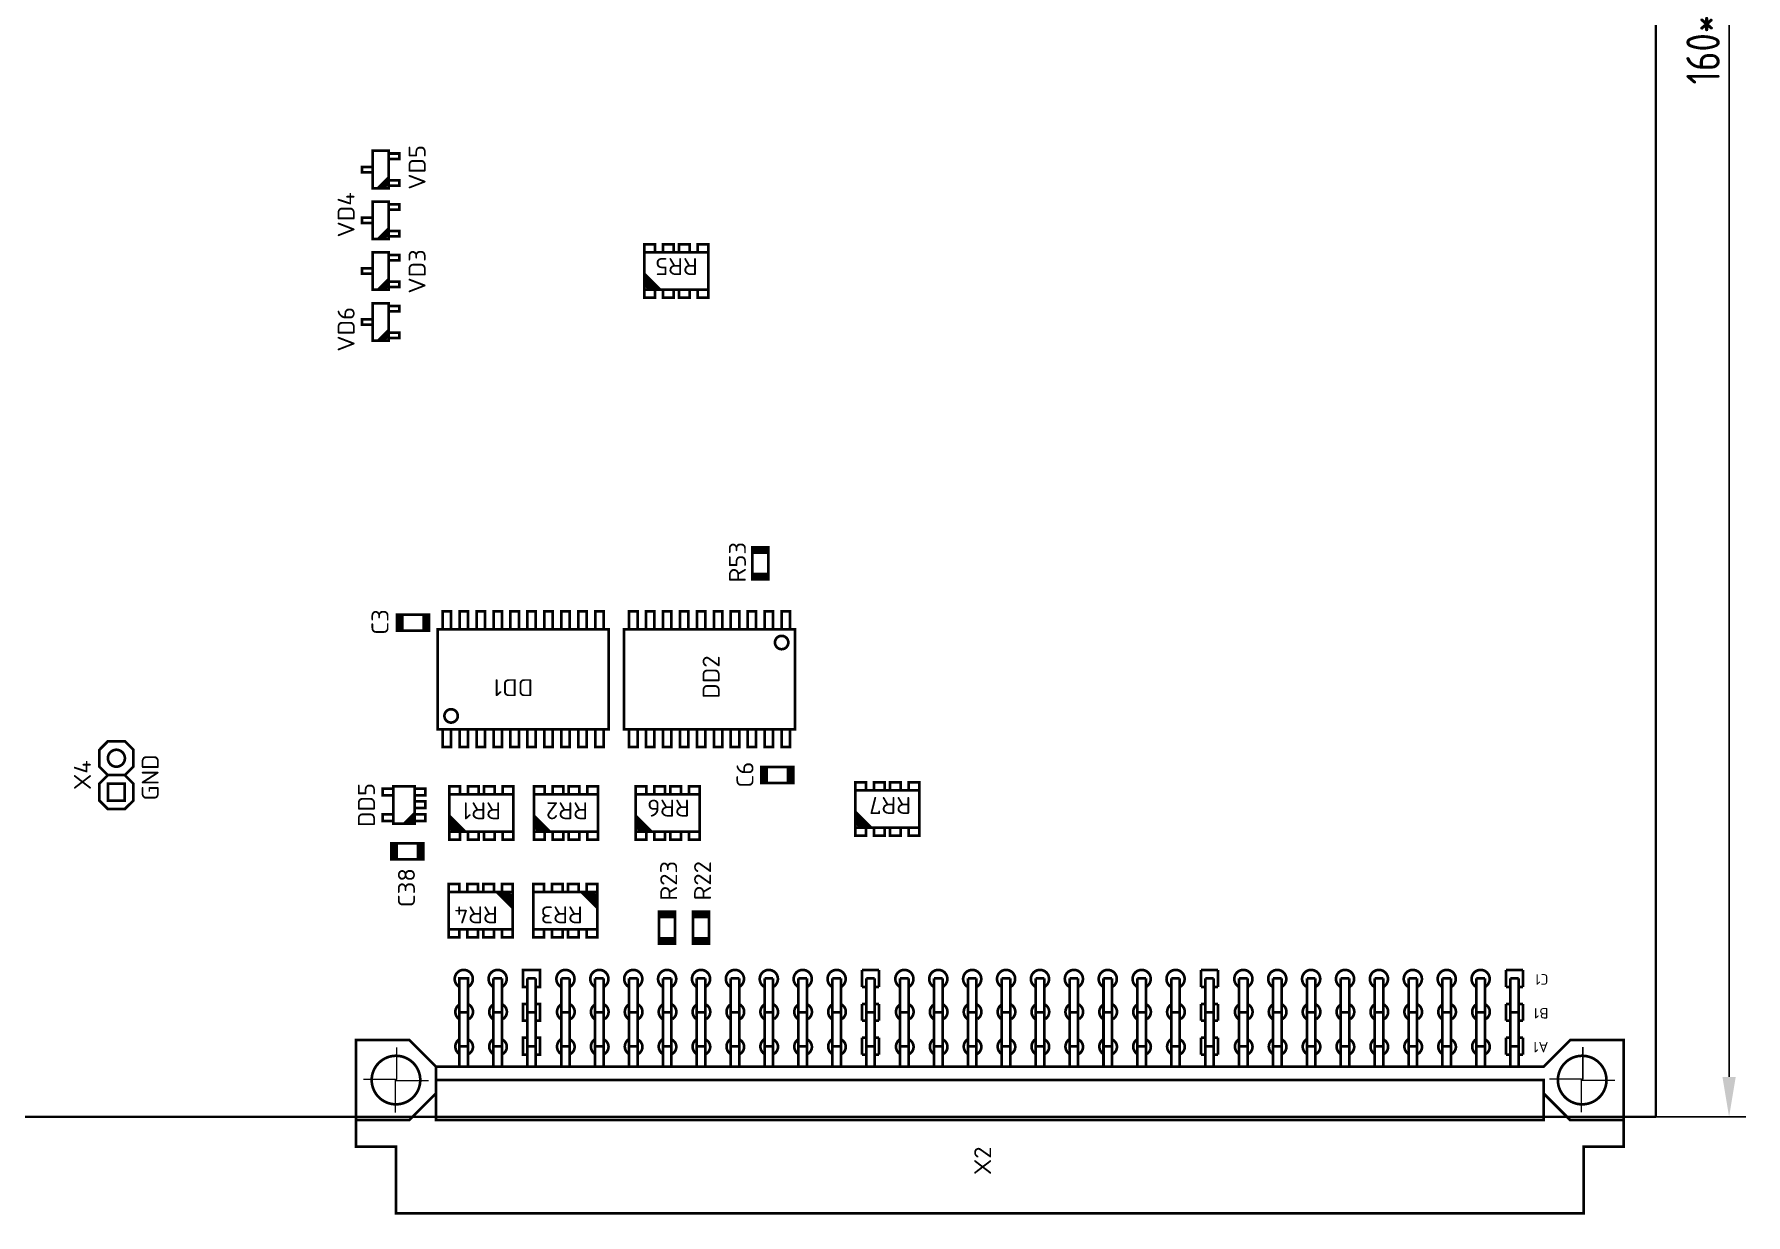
# Model space of a CAD drawing. Header units: millimetres. Extents: x 327 to 592, y -3056 to -2879.
# Drawn here: x 464 to 592.2, y -3056.3 to -2967.8 of the extents above; entities that cross this region are included whole.
import ezdxf
from ezdxf.enums import TextEntityAlignment as Align

# ---------------------------------------------------------------- set-up
doc = ezdxf.new("R2010")
doc.units = ezdxf.units.MM
for name, color, linetype, lineweight in [('BOARD', 7, 'Continuous', 35), ('TOP', 9, 'Continuous', 35), ('РАЗМЕРЫ', 7, 'Continuous', 25)]:
    doc.layers.add(name, color=color, linetype=linetype, lineweight=lineweight)
doc.layers.add('UPDATE', color=7, linetype='Continuous')
doc.styles.get("Standard").update_dxf_attribs({"font": 'txt.shx'})
doc.styles.add('ГОСТ 2.304', font='CS_Gost2304.shx')
doc.dimstyles.new('ЕСКД', dxfattribs={"dimscale": 0, "dimtxt": 3, "dimasz": 3, "dimexe": 1.25, "dimexo": 0, "dimtad": 1, "dimtoh": 1, "dimdec": 1, "dimrnd": 0.5, "dimtxsty": 'ГОСТ 2.304', "dimcen": 5, "dimadec": 3, "dimazin": 2, "dimtfac": 0.75, "dimtdec": 4, "dimtmove": 1, "dimatfit": 3, "dimfxl": 1, "dimtolj": 1, "dimarcsym": 0})

# ---------------------------------------------------------------- blocks, each defined once
blk = doc.blocks.new('*D29')
at = {"layer": 'Defpoints', "color": 0}
for p in [(585.5, -2889), (585.5, -3049), (591, -3049)]:
    blk.add_point(p, dxfattribs=at)
at = {"layer": 'РАЗМЕРЫ', "color": 0, "lineweight": -2}
for p, q in [((585.5, -2889), (592.25, -2889)), ((591, -2892), (591, -3046)), ((585.5, -3049), (592.25, -3049))]:
    blk.add_line(p, q, dxfattribs=at)
at = {"layer": 'РАЗМЕРЫ', "color": 0}
for points in [[(591.5, -2892), (590.5, -2892), (591, -2889)], [(590.5, -3046), (591.5, -3046), (591, -3049)]]:
    blk.add_solid(points, dxfattribs=at)
at = {"layer": 'РАЗМЕРЫ', "color": 0, "insert": (589.05, -2969), "char_height": 2.5, "attachment_point": 5, "rotation": 90, "style": 'ГОСТ 2.304'}
blk.add_mtext('\\A1;160*', dxfattribs=at)

msp = doc.modelspace()

# ---------------------------------------------------------------- linework, layer by layer
at = {"layer": 'BOARD'}
msp.add_lwpolyline([(563.27, -2889), (585.5, -2889), (585.5, -3049), (352.25, -3049), (352.25, -2889), (487.53, -2889)], dxfattribs=at)
at = {"layer": 'TOP'}
for points, const_width in [([(509.71, -2984.19), (509.71, -2983.59), (510.51, -2983.59), (510.51, -2984.19)], 0.2), ([(509.71, -2986.99), (509.71, -2984.19), (514.51, -2984.19), (514.51, -2986.99), (509.71, -2986.99), (509.71, -2987.59), (510.51, -2987.59), (510.51, -2986.99), (509.71, -2986.19)], 0.2), ([(511.11, -2984.19), (511.11, -2983.59), (511.91, -2983.59), (511.91, -2984.19)], 0.2), ([(512.31, -2984.19), (512.31, -2983.59), (513.11, -2983.59), (513.11, -2984.19)], 0.2), ([(513.71, -2984.19), (513.71, -2983.59), (514.51, -2983.59), (514.51, -2984.19)], 0.2), ([(510.91, -2986.99), (509.71, -2985.79)], 0.2), ([(510.71, -2986.99), (509.71, -2985.99)], 0.2), ([(510.31, -2986.99), (509.71, -2986.39)], 0.2), ([(510.11, -2986.99), (509.71, -2986.59)], 0.2), ([(511.11, -2986.99), (511.11, -2987.59), (511.91, -2987.59), (511.91, -2986.99)], 0.2), ([(512.31, -2986.99), (512.31, -2987.59), (513.11, -2987.59), (513.11, -2986.99)], 0.2), ([(513.71, -2986.99), (513.71, -2987.59), (514.51, -2987.59), (514.51, -2986.99)], 0.2), ([(517.81, -3008.71), (519.01, -3008.71), (519.01, -3006.31), (517.81, -3006.31), (517.81, -3008.71)], 0.2), ([(519.01, -3006.51), (517.81, -3006.51)], 0.2), ([(519.01, -3006.71), (517.81, -3006.71)], 0.2), ([(519.01, -3008.31), (517.81, -3008.31)], 0.2), ([(519.01, -3008.51), (517.81, -3008.51)], 0.2), ([(493.57, -3011.35), (493.57, -3012.55), (491.17, -3012.55), (491.17, -3011.35), (493.57, -3011.35)], 0.2), ([(491.37, -3012.55), (491.37, -3011.35)], 0.2), ([(491.57, -3012.55), (491.57, -3011.35)], 0.2), ([(493.17, -3011.35), (493.17, -3012.55)], 0.2), ([(493.37, -3012.55), (493.37, -3011.35)], 0.2), ([(494.6, -3012.38), (494.6, -3011.11), (495.23, -3011.11), (495.23, -3012.38)], 0.2), ([(495.87, -3012.38), (495.87, -3011.11), (496.5, -3011.11), (496.5, -3012.38)], 0.2), ([(497.14, -3012.38), (497.14, -3011.11), (497.77, -3011.11), (497.77, -3012.38)], 0.2), ([(498.41, -3012.38), (498.41, -3011.11), (499.04, -3011.11), (499.04, -3012.38)], 0.2), ([(499.68, -3012.38), (499.68, -3011.11), (500.31, -3011.11), (500.31, -3012.38)], 0.2), ([(500.95, -3012.38), (500.95, -3011.11), (501.58, -3011.11), (501.58, -3012.38)], 0.2), ([(502.22, -3012.38), (502.22, -3011.11), (502.85, -3011.11), (502.85, -3012.38)], 0.2), ([(503.49, -3012.38), (503.49, -3011.11), (504.12, -3011.11), (504.12, -3012.38)], 0.2), ([(504.76, -3012.38), (504.76, -3011.11), (505.39, -3011.11), (505.39, -3012.38)], 0.2), ([(506.03, -3012.38), (506.03, -3011.11), (506.66, -3011.11), (506.66, -3012.38)], 0.2), ([(509.2, -3012.38), (509.2, -3011.11), (508.57, -3011.11), (508.57, -3012.38)], 0.2), ([(510.47, -3012.38), (510.47, -3011.11), (509.84, -3011.11), (509.84, -3012.38)], 0.2), ([(511.74, -3012.38), (511.74, -3011.11), (511.11, -3011.11), (511.11, -3012.38)], 0.2), ([(513.01, -3012.38), (513.01, -3011.11), (512.38, -3011.11), (512.38, -3012.38)], 0.2), ([(514.28, -3012.38), (514.28, -3011.11), (513.65, -3011.11), (513.65, -3012.38)], 0.2), ([(515.55, -3012.38), (515.55, -3011.11), (514.92, -3011.11), (514.92, -3012.38)], 0.2), ([(516.82, -3012.38), (516.82, -3011.11), (516.19, -3011.11), (516.19, -3012.38)], 0.2), ([(518.09, -3012.38), (518.09, -3011.11), (517.46, -3011.11), (517.46, -3012.38)], 0.2), ([(519.36, -3012.38), (519.36, -3011.11), (518.73, -3011.11), (518.73, -3012.38)], 0.2), ([(520.63, -3012.38), (520.63, -3011.11), (520, -3011.11), (520, -3012.38)], 0.2), ([(507.03, -3019.94), (494.23, -3019.94), (494.23, -3012.44), (507.03, -3012.44), (507.03, -3019.94)], 0.2), ([(508.2, -3012.44), (521, -3012.44), (521, -3019.94), (508.2, -3019.94), (508.2, -3012.44)], 0.2), ([(494.6, -3020), (494.6, -3021.27), (495.23, -3021.27), (495.23, -3020)], 0.2), ([(495.87, -3020), (495.87, -3021.27), (496.5, -3021.27), (496.5, -3020)], 0.2), ([(497.14, -3020), (497.14, -3021.27), (497.77, -3021.27), (497.77, -3020)], 0.2), ([(498.41, -3020), (498.41, -3021.27), (499.04, -3021.27), (499.04, -3020)], 0.2), ([(499.68, -3020), (499.68, -3021.27), (500.31, -3021.27), (500.31, -3020)], 0.2), ([(500.95, -3020), (500.95, -3021.27), (501.58, -3021.27), (501.58, -3020)], 0.2), ([(502.22, -3020), (502.22, -3021.27), (502.85, -3021.27), (502.85, -3020)], 0.2), ([(503.49, -3020), (503.49, -3021.27), (504.12, -3021.27), (504.12, -3020)], 0.2), ([(504.76, -3020), (504.76, -3021.27), (505.39, -3021.27), (505.39, -3020)], 0.2), ([(506.03, -3020), (506.03, -3021.27), (506.66, -3021.27), (506.66, -3020)], 0.2), ([(509.2, -3020), (509.2, -3021.27), (508.57, -3021.27), (508.57, -3020)], 0.2), ([(510.47, -3020), (510.47, -3021.27), (509.84, -3021.27), (509.84, -3020)], 0.2), ([(511.74, -3020), (511.74, -3021.27), (511.11, -3021.27), (511.11, -3020)], 0.2), ([(513.01, -3020), (513.01, -3021.27), (512.38, -3021.27), (512.38, -3020)], 0.2), ([(514.28, -3020), (514.28, -3021.27), (513.65, -3021.27), (513.65, -3020)], 0.2), ([(515.55, -3020), (515.55, -3021.27), (514.92, -3021.27), (514.92, -3020)], 0.2), ([(516.82, -3020), (516.82, -3021.27), (516.19, -3021.27), (516.19, -3020)], 0.2), ([(518.09, -3020), (518.09, -3021.27), (517.46, -3021.27), (517.46, -3020)], 0.2), ([(519.36, -3020), (519.36, -3021.27), (518.73, -3021.27), (518.73, -3020)], 0.2), ([(520.63, -3020), (520.63, -3021.27), (520, -3021.27), (520, -3020)], 0.2), ([(471.42, -3024.02), (470.78, -3023.38), (471.42, -3022.75), (471.42, -3021.48), (470.78, -3020.84), (469.51, -3020.84), (468.88, -3021.48), (468.88, -3022.75), (469.51, -3023.38), (468.88, -3024.02), (468.88, -3025.29), (469.51, -3025.92), (470.78, -3025.92), (471.42, -3025.29), (471.42, -3024.02)], 0.2), ([(520.88, -3022.78), (520.88, -3023.98), (518.48, -3023.98), (518.48, -3022.78), (520.88, -3022.78)], 0.2), ([(518.68, -3023.98), (518.68, -3022.78)], 0.2), ([(518.88, -3023.98), (518.88, -3022.78)], 0.2), ([(520.48, -3022.78), (520.48, -3023.98)], 0.2), ([(520.68, -3023.98), (520.68, -3022.78)], 0.2), ([(469.51, -3023.38), (470.78, -3023.38)], 0.2), ([(469.51, -3025.29), (469.51, -3024.02), (470.78, -3024.02), (470.78, -3025.29), (469.51, -3025.29)], 0.2), ([(490.91, -3024.9), (490.11, -3024.9), (490.11, -3024.4), (490.91, -3024.4)], 0.2), ([(490.91, -3027.01), (490.91, -3024.21), (492.51, -3024.21), (492.51, -3027.01), (490.91, -3027.01)], 0.2), ([(492.51, -3024.9), (493.31, -3024.9), (493.31, -3024.4), (492.51, -3024.4)], 0.2), ([(495.1, -3024.83), (495.1, -3024.23), (495.9, -3024.23), (495.9, -3024.83)], 0.2), ([(496.5, -3024.83), (496.5, -3024.23), (497.3, -3024.23), (497.3, -3024.83)], 0.2), ([(497.7, -3024.83), (497.7, -3024.23), (498.5, -3024.23), (498.5, -3024.83)], 0.2), ([(499.1, -3024.83), (499.1, -3024.23), (499.9, -3024.23), (499.9, -3024.83)], 0.2), ([(501.45, -3024.83), (501.45, -3024.23), (502.25, -3024.23), (502.25, -3024.83)], 0.2), ([(502.85, -3024.83), (502.85, -3024.23), (503.65, -3024.23), (503.65, -3024.83)], 0.2), ([(504.05, -3024.83), (504.05, -3024.23), (504.85, -3024.23), (504.85, -3024.83)], 0.2), ([(505.45, -3024.83), (505.45, -3024.23), (506.25, -3024.23), (506.25, -3024.83)], 0.2), ([(509.07, -3024.83), (509.07, -3024.23), (509.87, -3024.23), (509.87, -3024.83)], 0.2), ([(510.47, -3024.83), (510.47, -3024.23), (511.27, -3024.23), (511.27, -3024.83)], 0.2), ([(511.67, -3024.83), (511.67, -3024.23), (512.47, -3024.23), (512.47, -3024.83)], 0.2), ([(513.07, -3024.83), (513.07, -3024.23), (513.87, -3024.23), (513.87, -3024.83)], 0.2), ([(525.53, -3024.52), (525.53, -3023.92), (526.33, -3023.92), (526.33, -3024.52)], 0.2), ([(526.93, -3024.52), (526.93, -3023.92), (527.73, -3023.92), (527.73, -3024.52)], 0.2), ([(528.13, -3024.52), (528.13, -3023.92), (528.93, -3023.92), (528.93, -3024.52)], 0.2), ([(529.53, -3024.52), (529.53, -3023.92), (530.33, -3023.92), (530.33, -3024.52)], 0.2), ([(492.51, -3025.85), (493.31, -3025.85), (493.31, -3025.35), (492.51, -3025.35)], 0.2), ([(495.1, -3027.63), (495.1, -3024.83), (499.9, -3024.83), (499.9, -3027.63), (495.1, -3027.63), (495.1, -3028.23), (495.9, -3028.23), (495.9, -3027.63), (495.1, -3026.83)], 0.2), ([(501.45, -3027.63), (501.45, -3024.83), (506.25, -3024.83), (506.25, -3027.63), (501.45, -3027.63), (501.45, -3028.23), (502.25, -3028.23), (502.25, -3027.63), (501.45, -3026.83)], 0.2), ([(509.07, -3027.63), (509.07, -3024.83), (513.87, -3024.83), (513.87, -3027.63), (509.07, -3027.63), (509.07, -3028.23), (509.87, -3028.23), (509.87, -3027.63), (509.07, -3026.83)], 0.2), ([(525.53, -3027.32), (525.53, -3024.52), (530.33, -3024.52), (530.33, -3027.32), (525.53, -3027.32), (525.53, -3027.92), (526.33, -3027.92), (526.33, -3027.32), (525.53, -3026.52)], 0.2), ([(490.91, -3026.81), (490.11, -3026.81), (490.11, -3026.31), (490.91, -3026.31)], 0.2), ([(491.71, -3027.01), (492.51, -3026.21)], 0.2), ([(491.91, -3027.01), (492.51, -3026.41)], 0.2), ([(492.11, -3027.01), (492.51, -3026.61)], 0.2), ([(492.31, -3027.01), (492.51, -3026.81), (493.31, -3026.81), (493.31, -3026.31), (492.51, -3026.31)], 0.2), ([(496.3, -3027.63), (495.1, -3026.43)], 0.2), ([(496.1, -3027.63), (495.1, -3026.63)], 0.2), ([(502.65, -3027.63), (501.45, -3026.43)], 0.2), ([(502.45, -3027.63), (501.45, -3026.63)], 0.2), ([(510.27, -3027.63), (509.07, -3026.43)], 0.2), ([(510.07, -3027.63), (509.07, -3026.63)], 0.2), ([(526.73, -3027.32), (525.53, -3026.12)], 0.2), ([(526.53, -3027.32), (525.53, -3026.32)], 0.2), ([(526.13, -3027.32), (525.53, -3026.72)], 0.2), ([(525.93, -3027.32), (525.53, -3026.92)], 0.2), ([(495.7, -3027.63), (495.1, -3027.03)], 0.2), ([(495.5, -3027.63), (495.1, -3027.23)], 0.2), ([(496.5, -3027.63), (496.5, -3028.23), (497.3, -3028.23), (497.3, -3027.63)], 0.2), ([(497.7, -3027.63), (497.7, -3028.23), (498.5, -3028.23), (498.5, -3027.63)], 0.2), ([(499.1, -3027.63), (499.1, -3028.23), (499.9, -3028.23), (499.9, -3027.63)], 0.2), ([(502.05, -3027.63), (501.45, -3027.03)], 0.2), ([(501.85, -3027.63), (501.45, -3027.23)], 0.2), ([(502.85, -3027.63), (502.85, -3028.23), (503.65, -3028.23), (503.65, -3027.63)], 0.2), ([(504.05, -3027.63), (504.05, -3028.23), (504.85, -3028.23), (504.85, -3027.63)], 0.2), ([(505.45, -3027.63), (505.45, -3028.23), (506.25, -3028.23), (506.25, -3027.63)], 0.2), ([(509.67, -3027.63), (509.07, -3027.03)], 0.2), ([(509.47, -3027.63), (509.07, -3027.23)], 0.2), ([(510.47, -3027.63), (510.47, -3028.23), (511.27, -3028.23), (511.27, -3027.63)], 0.2), ([(511.67, -3027.63), (511.67, -3028.23), (512.47, -3028.23), (512.47, -3027.63)], 0.2), ([(513.07, -3027.63), (513.07, -3028.23), (513.87, -3028.23), (513.87, -3027.63)], 0.2), ([(526.93, -3027.32), (526.93, -3027.92), (527.73, -3027.92), (527.73, -3027.32)], 0.2), ([(528.13, -3027.32), (528.13, -3027.92), (528.93, -3027.92), (528.93, -3027.32)], 0.2), ([(529.53, -3027.32), (529.53, -3027.92), (530.33, -3027.92), (530.33, -3027.32)], 0.2), ([(490.75, -3029.7), (490.75, -3028.5), (493.15, -3028.5), (493.15, -3029.7), (490.75, -3029.7)], 0.2), ([(490.95, -3028.5), (490.95, -3029.7)], 0.2), ([(491.15, -3029.7), (491.15, -3028.5)], 0.2), ([(492.75, -3028.5), (492.75, -3029.7)], 0.2), ([(492.95, -3028.5), (492.95, -3029.7)], 0.2), ([(499.85, -3032.14), (499.85, -3034.94), (495.05, -3034.94), (495.05, -3032.14), (499.85, -3032.14), (499.85, -3031.54), (499.05, -3031.54), (499.05, -3032.14), (499.85, -3032.94)], 0.2), ([(495.85, -3032.14), (495.85, -3031.54), (495.05, -3031.54), (495.05, -3032.14)], 0.2), ([(497.25, -3032.14), (497.25, -3031.54), (496.45, -3031.54), (496.45, -3032.14)], 0.2), ([(498.45, -3032.14), (498.45, -3031.54), (497.65, -3031.54), (497.65, -3032.14)], 0.2), ([(506.2, -3032.14), (506.2, -3034.94), (501.4, -3034.94), (501.4, -3032.14), (506.2, -3032.14), (506.2, -3031.54), (505.4, -3031.54), (505.4, -3032.14), (506.2, -3032.94)], 0.2), ([(502.2, -3032.14), (502.2, -3031.54), (501.4, -3031.54), (501.4, -3032.14)], 0.2), ([(503.6, -3032.14), (503.6, -3031.54), (502.8, -3031.54), (502.8, -3032.14)], 0.2), ([(504.8, -3032.14), (504.8, -3031.54), (504, -3031.54), (504, -3032.14)], 0.2), ([(498.65, -3032.14), (499.85, -3033.34)], 0.2), ([(498.85, -3032.14), (499.85, -3033.14)], 0.2), ([(499.25, -3032.14), (499.85, -3032.74)], 0.2), ([(499.45, -3032.14), (499.85, -3032.54)], 0.2), ([(505, -3032.14), (506.2, -3033.34)], 0.2), ([(505.2, -3032.14), (506.2, -3033.14)], 0.2), ([(505.6, -3032.14), (506.2, -3032.74)], 0.2), ([(505.8, -3032.14), (506.2, -3032.54)], 0.2), ([(512.02, -3033.61), (510.82, -3033.61), (510.82, -3036.01), (512.02, -3036.01), (512.02, -3033.61)], 0.2), ([(510.82, -3033.81), (512.02, -3033.81)], 0.2), ([(510.82, -3034.01), (512.02, -3034.01)], 0.2), ([(514.56, -3033.61), (513.36, -3033.61), (513.36, -3036.01), (514.56, -3036.01), (514.56, -3033.61)], 0.2), ([(513.36, -3033.81), (514.56, -3033.81)], 0.2), ([(513.36, -3034.01), (514.56, -3034.01)], 0.2), ([(495.85, -3034.94), (495.85, -3035.54), (495.05, -3035.54), (495.05, -3034.94)], 0.2), ([(497.25, -3034.94), (497.25, -3035.54), (496.45, -3035.54), (496.45, -3034.94)], 0.2), ([(498.45, -3034.94), (498.45, -3035.54), (497.65, -3035.54), (497.65, -3034.94)], 0.2), ([(499.85, -3034.94), (499.85, -3035.54), (499.05, -3035.54), (499.05, -3034.94)], 0.2), ([(502.2, -3034.94), (502.2, -3035.54), (501.4, -3035.54), (501.4, -3034.94)], 0.2), ([(503.6, -3034.94), (503.6, -3035.54), (502.8, -3035.54), (502.8, -3034.94)], 0.2), ([(504.8, -3034.94), (504.8, -3035.54), (504, -3035.54), (504, -3034.94)], 0.2), ([(506.2, -3034.94), (506.2, -3035.54), (505.4, -3035.54), (505.4, -3034.94)], 0.2), ([(510.82, -3035.61), (512.02, -3035.61)], 0.2), ([(510.82, -3035.81), (512.02, -3035.81)], 0.2), ([(513.36, -3035.61), (514.56, -3035.61)], 0.2), ([(513.36, -3035.81), (514.56, -3035.81)], 0.2), ([(500.94, -3039.26), (500.63, -3039.26), (500.63, -3037.99), (501.9, -3037.99), (501.9, -3039.26), (501.58, -3039.26)], 0.2), ([(526.03, -3037.99), (527.3, -3037.99)], 0.2), ([(526.03, -3039.26), (526.03, -3037.99)], 0.2), ([(527.3, -3037.99), (527.3, -3039.26)], 0.2), ([(551.43, -3037.99), (552.7, -3037.99)], 0.2), ([(551.43, -3039.26), (551.43, -3037.99)], 0.2), ([(552.7, -3037.99), (552.7, -3039.26)], 0.2), ([(574.29, -3037.99), (575.56, -3037.99)], 0.2), ([(574.29, -3039.26), (574.29, -3037.99)], 0.2), ([(575.56, -3037.99), (575.56, -3039.26)], 0.2), ([(495.86, -3045.29), (495.86, -3038.62), (496.5, -3038.62), (496.5, -3045.29)], 0.2), ([(498.4, -3045.29), (498.4, -3038.62)], 0.2), ([(498.4, -3038.62), (499.04, -3038.62)], 0.2), ([(499.04, -3038.62), (499.04, -3045.29)], 0.2), ([(500.94, -3045.29), (500.94, -3038.62)], 0.2), ([(500.94, -3038.62), (501.58, -3038.62)], 0.2), ([(501.58, -3038.62), (501.58, -3045.29)], 0.2), ([(503.48, -3045.29), (503.48, -3038.62)], 0.2), ([(503.48, -3038.62), (504.12, -3038.62)], 0.2), ([(504.12, -3038.62), (504.12, -3045.29)], 0.2), ([(506.02, -3045.29), (506.02, -3038.62)], 0.2), ([(506.02, -3038.62), (506.66, -3038.62)], 0.2), ([(506.66, -3038.62), (506.66, -3045.29)], 0.2), ([(508.56, -3045.29), (508.56, -3038.62)], 0.2), ([(508.56, -3038.62), (509.2, -3038.62)], 0.2), ([(509.2, -3038.62), (509.2, -3045.29)], 0.2), ([(511.1, -3045.29), (511.1, -3038.62)], 0.2), ([(511.1, -3038.62), (511.74, -3038.62)], 0.2), ([(511.74, -3038.62), (511.74, -3045.29)], 0.2), ([(513.64, -3045.29), (513.64, -3038.62)], 0.2), ([(513.64, -3038.62), (514.28, -3038.62)], 0.2), ([(514.28, -3038.62), (514.28, -3045.29)], 0.2), ([(516.18, -3045.29), (516.18, -3038.62)], 0.2), ([(516.18, -3038.62), (516.82, -3038.62)], 0.2), ([(516.82, -3038.62), (516.82, -3045.29)], 0.2), ([(518.72, -3045.29), (518.72, -3038.62)], 0.2), ([(518.72, -3038.62), (519.36, -3038.62)], 0.2), ([(519.36, -3038.62), (519.36, -3045.29)], 0.2), ([(521.26, -3045.29), (521.26, -3038.62)], 0.2), ([(521.26, -3038.62), (521.9, -3038.62)], 0.2), ([(521.9, -3038.62), (521.9, -3045.29)], 0.2), ([(523.8, -3045.29), (523.8, -3038.62)], 0.2), ([(523.8, -3038.62), (524.44, -3038.62)], 0.2), ([(524.44, -3038.62), (524.44, -3045.29)], 0.2), ([(526.34, -3039.26), (526.03, -3039.26)], 0.2), ([(526.34, -3045.29), (526.34, -3038.62)], 0.2), ([(526.34, -3038.62), (526.98, -3038.62)], 0.2), ([(526.98, -3038.62), (526.98, -3045.29)], 0.2), ([(527.3, -3039.26), (526.98, -3039.26)], 0.2), ([(528.88, -3045.29), (528.88, -3038.62)], 0.2), ([(528.88, -3038.62), (529.52, -3038.62)], 0.2), ([(529.52, -3038.62), (529.52, -3045.29)], 0.2), ([(531.42, -3045.29), (531.42, -3038.62)], 0.2), ([(531.42, -3038.62), (532.06, -3038.62)], 0.2), ([(532.06, -3038.62), (532.06, -3045.29)], 0.2), ([(533.96, -3045.29), (533.96, -3038.62)], 0.2), ([(533.96, -3038.62), (534.6, -3038.62)], 0.2), ([(534.6, -3038.62), (534.6, -3045.29)], 0.2), ([(536.5, -3045.29), (536.5, -3038.62)], 0.2), ([(536.5, -3038.62), (537.14, -3038.62)], 0.2), ([(537.14, -3038.62), (537.14, -3045.29)], 0.2), ([(539.04, -3045.29), (539.04, -3038.62)], 0.2), ([(539.04, -3038.62), (539.68, -3038.62)], 0.2), ([(539.68, -3038.62), (539.68, -3045.29)], 0.2), ([(541.58, -3045.29), (541.58, -3038.62)], 0.2), ([(541.58, -3038.62), (542.22, -3038.62)], 0.2), ([(542.22, -3038.62), (542.22, -3045.29)], 0.2), ([(544.12, -3045.29), (544.12, -3038.62)], 0.2), ([(544.12, -3038.62), (544.76, -3038.62)], 0.2), ([(544.76, -3038.62), (544.76, -3045.29)], 0.2), ([(546.66, -3045.29), (546.66, -3038.62)], 0.2), ([(546.66, -3038.62), (547.3, -3038.62)], 0.2), ([(547.3, -3038.62), (547.3, -3045.29)], 0.2), ([(549.2, -3045.29), (549.2, -3038.62)], 0.2), ([(549.2, -3038.62), (549.84, -3038.62)], 0.2), ([(549.84, -3038.62), (549.84, -3045.29)], 0.2), ([(551.74, -3039.26), (551.43, -3039.26)], 0.2), ([(551.74, -3045.29), (551.74, -3038.62)], 0.2), ([(551.74, -3038.62), (552.38, -3038.62)], 0.2), ([(552.38, -3038.62), (552.38, -3045.29)], 0.2), ([(552.7, -3039.26), (552.38, -3039.26)], 0.2), ([(554.28, -3045.29), (554.28, -3038.62)], 0.2), ([(554.28, -3038.62), (554.92, -3038.62)], 0.2), ([(554.92, -3038.62), (554.92, -3045.29)], 0.2), ([(556.82, -3045.29), (556.82, -3038.62)], 0.2), ([(556.82, -3038.62), (557.46, -3038.62)], 0.2), ([(557.46, -3038.62), (557.46, -3045.29)], 0.2), ([(559.36, -3045.29), (559.36, -3038.62)], 0.2), ([(559.36, -3038.62), (560, -3038.62)], 0.2), ([(560, -3038.62), (560, -3045.29)], 0.2), ([(561.9, -3045.29), (561.9, -3038.62)], 0.2), ([(561.9, -3038.62), (562.54, -3038.62)], 0.2), ([(562.54, -3038.62), (562.54, -3045.29)], 0.2), ([(564.44, -3045.29), (564.44, -3038.62)], 0.2), ([(564.44, -3038.62), (565.08, -3038.62)], 0.2), ([(565.08, -3038.62), (565.08, -3045.29)], 0.2), ([(566.98, -3045.29), (566.98, -3038.62)], 0.2), ([(566.98, -3038.62), (567.62, -3038.62)], 0.2), ([(567.62, -3038.62), (567.62, -3045.29)], 0.2), ([(569.52, -3045.29), (569.52, -3038.62)], 0.2), ([(569.52, -3038.62), (570.16, -3038.62)], 0.2), ([(570.16, -3038.62), (570.16, -3045.29)], 0.2), ([(572.06, -3045.29), (572.06, -3038.62)], 0.2), ([(572.06, -3038.62), (572.7, -3038.62)], 0.2), ([(572.7, -3038.62), (572.7, -3045.29)], 0.2), ([(574.6, -3039.26), (574.29, -3039.26)], 0.2), ([(574.6, -3045.29), (574.6, -3038.62)], 0.2), ([(574.6, -3038.62), (575.24, -3038.62)], 0.2), ([(575.24, -3038.62), (575.24, -3045.29)], 0.2), ([(575.56, -3039.26), (575.24, -3039.26)], 0.2), ([(500.94, -3041.8), (500.63, -3041.8), (500.63, -3040.53), (500.94, -3040.53)], 0.2), ([(501.58, -3040.53), (501.9, -3040.53), (501.9, -3041.8), (501.58, -3041.8)], 0.2), ([(526.03, -3040.53), (526.34, -3040.53)], 0.2), ([(526.03, -3041.8), (526.03, -3040.53)], 0.2), ([(526.98, -3040.53), (527.3, -3040.53)], 0.2), ([(527.3, -3040.53), (527.3, -3041.8)], 0.2), ([(551.43, -3040.53), (551.74, -3040.53)], 0.2), ([(551.43, -3041.8), (551.43, -3040.53)], 0.2), ([(552.38, -3040.53), (552.7, -3040.53)], 0.2), ([(552.7, -3040.53), (552.7, -3041.8)], 0.2), ([(574.29, -3040.53), (574.6, -3040.53)], 0.2), ([(574.29, -3041.8), (574.29, -3040.53)], 0.2), ([(575.24, -3040.53), (575.56, -3040.53)], 0.2), ([(575.56, -3040.53), (575.56, -3041.8)], 0.2), ([(495.86, -3041.16), (496.5, -3041.16)], 0.2), ([(498.4, -3041.16), (499.04, -3041.16)], 0.2), ([(500.94, -3041.16), (501.58, -3041.16)], 0.2), ([(503.48, -3041.16), (504.12, -3041.16)], 0.2), ([(506.02, -3041.16), (506.66, -3041.16)], 0.2), ([(508.56, -3041.16), (509.2, -3041.16)], 0.2), ([(511.1, -3041.16), (511.74, -3041.16)], 0.2), ([(513.64, -3041.16), (514.28, -3041.16)], 0.2), ([(516.18, -3041.16), (516.82, -3041.16)], 0.2), ([(518.72, -3041.16), (519.36, -3041.16)], 0.2), ([(521.26, -3041.16), (521.9, -3041.16)], 0.2), ([(523.8, -3041.16), (524.44, -3041.16)], 0.2), ([(526.34, -3041.8), (526.03, -3041.8)], 0.2), ([(526.34, -3041.16), (526.98, -3041.16)], 0.2), ([(527.3, -3041.8), (526.98, -3041.8)], 0.2), ([(528.88, -3041.16), (529.52, -3041.16)], 0.2), ([(531.42, -3041.16), (532.06, -3041.16)], 0.2), ([(533.96, -3041.16), (534.6, -3041.16)], 0.2), ([(536.5, -3041.16), (537.14, -3041.16)], 0.2), ([(539.04, -3041.16), (539.68, -3041.16)], 0.2), ([(541.58, -3041.16), (542.22, -3041.16)], 0.2), ([(544.12, -3041.16), (544.76, -3041.16)], 0.2), ([(546.66, -3041.16), (547.3, -3041.16)], 0.2), ([(549.2, -3041.16), (549.84, -3041.16)], 0.2), ([(551.74, -3041.8), (551.43, -3041.8)], 0.2), ([(551.74, -3041.16), (552.38, -3041.16)], 0.2), ([(552.7, -3041.8), (552.38, -3041.8)], 0.2), ([(554.28, -3041.16), (554.92, -3041.16)], 0.2), ([(556.82, -3041.16), (557.46, -3041.16)], 0.2), ([(559.36, -3041.16), (560, -3041.16)], 0.2), ([(561.9, -3041.16), (562.54, -3041.16)], 0.2), ([(564.44, -3041.16), (565.08, -3041.16)], 0.2), ([(566.98, -3041.16), (567.62, -3041.16)], 0.2), ([(569.52, -3041.16), (570.16, -3041.16)], 0.2), ([(572.06, -3041.16), (572.7, -3041.16)], 0.2), ([(574.6, -3041.8), (574.29, -3041.8)], 0.2), ([(574.6, -3041.16), (575.24, -3041.16)], 0.2), ([(575.56, -3041.8), (575.24, -3041.8)], 0.2), ([(576.1, -3056.24), (491.1, -3056.24), (491.1, -3051.24), (488.1, -3051.24), (488.1, -3043.24), (492.1, -3043.24), (494.1, -3045.24), (577.1, -3045.24), (579.1, -3043.24), (583.1, -3043.24), (583.1, -3051.24), (580.1, -3051.24), (580.1, -3056.24), (576.1, -3056.24)], 0.2), ([(500.94, -3044.34), (500.63, -3044.34), (500.63, -3043.07), (500.94, -3043.07)], 0.2), ([(501.58, -3043.07), (501.9, -3043.07), (501.9, -3044.34), (501.58, -3044.34)], 0.2), ([(526.03, -3043.07), (526.34, -3043.07)], 0.2), ([(526.03, -3044.34), (526.03, -3043.07)], 0.2), ([(526.98, -3043.07), (527.3, -3043.07)], 0.2), ([(527.3, -3043.07), (527.3, -3044.34)], 0.2), ([(551.43, -3043.07), (551.74, -3043.07)], 0.2), ([(551.43, -3044.34), (551.43, -3043.07)], 0.2), ([(552.38, -3043.07), (552.7, -3043.07)], 0.2), ([(552.7, -3043.07), (552.7, -3044.34)], 0.2), ([(574.29, -3043.07), (574.6, -3043.07)], 0.2), ([(574.29, -3044.34), (574.29, -3043.07)], 0.2), ([(575.24, -3043.07), (575.56, -3043.07)], 0.2), ([(575.56, -3043.07), (575.56, -3044.34)], 0.2), ([(491.15, -3043.78), (491.15, -3046.18), (491.1, -3046.23), (491.1, -3046.24), (491.07, -3046.28), (491.05, -3046.28), (491.05, -3048.68)], 0.1), ([(495.86, -3043.7), (496.5, -3043.7)], 0.2), ([(498.4, -3043.7), (499.04, -3043.7)], 0.2), ([(500.94, -3043.7), (501.58, -3043.7)], 0.2), ([(503.48, -3043.7), (504.12, -3043.7)], 0.2), ([(506.02, -3043.7), (506.66, -3043.7)], 0.2), ([(508.56, -3043.7), (509.2, -3043.7)], 0.2), ([(511.1, -3043.7), (511.74, -3043.7)], 0.2), ([(513.64, -3043.7), (514.28, -3043.7)], 0.2), ([(516.18, -3043.7), (516.82, -3043.7)], 0.2), ([(518.72, -3043.7), (519.36, -3043.7)], 0.2), ([(521.26, -3043.7), (521.9, -3043.7)], 0.2), ([(523.8, -3043.7), (524.44, -3043.7)], 0.2), ([(526.34, -3044.34), (526.03, -3044.34)], 0.2), ([(526.34, -3043.7), (526.98, -3043.7)], 0.2), ([(527.3, -3044.34), (526.98, -3044.34)], 0.2), ([(528.88, -3043.7), (529.52, -3043.7)], 0.2), ([(531.42, -3043.7), (532.06, -3043.7)], 0.2), ([(533.96, -3043.7), (534.6, -3043.7)], 0.2), ([(536.5, -3043.7), (537.14, -3043.7)], 0.2), ([(539.04, -3043.7), (539.68, -3043.7)], 0.2), ([(541.58, -3043.7), (542.22, -3043.7)], 0.2), ([(544.12, -3043.7), (544.76, -3043.7)], 0.2), ([(546.66, -3043.7), (547.3, -3043.7)], 0.2), ([(549.2, -3043.7), (549.84, -3043.7)], 0.2), ([(551.74, -3044.34), (551.43, -3044.34)], 0.2), ([(551.74, -3043.7), (552.38, -3043.7)], 0.2), ([(552.7, -3044.34), (552.38, -3044.34)], 0.2), ([(554.28, -3043.7), (554.92, -3043.7)], 0.2), ([(556.82, -3043.7), (557.46, -3043.7)], 0.2), ([(559.36, -3043.7), (560, -3043.7)], 0.2), ([(561.9, -3043.7), (562.54, -3043.7)], 0.2), ([(564.44, -3043.7), (565.08, -3043.7)], 0.2), ([(566.98, -3043.7), (567.62, -3043.7)], 0.2), ([(569.52, -3043.7), (570.16, -3043.7)], 0.2), ([(572.06, -3043.7), (572.7, -3043.7)], 0.2), ([(574.6, -3044.34), (574.29, -3044.34)], 0.2), ([(574.6, -3043.7), (575.24, -3043.7)], 0.2), ([(575.56, -3044.34), (575.24, -3044.34)], 0.2), ([(580.04, -3043.77), (580.04, -3046.17), (579.99, -3046.22), (579.99, -3046.24), (579.96, -3046.27), (579.94, -3046.27), (579.94, -3048.67)], 0.1), ([(488.65, -3046.18), (491.05, -3046.18), (491.1, -3046.23), (491.1, -3046.24), (491.14, -3046.28), (493.55, -3046.28)], 0.1), ([(494.1, -3046.24), (577.1, -3046.24), (577.1, -3049.24), (494.1, -3049.24), (494.1, -3045.24)], 0.2), ([(577.54, -3046.17), (579.94, -3046.17), (579.99, -3046.22), (579.99, -3046.24), (580.03, -3046.27), (582.44, -3046.27)], 0.1), ([(494.1, -3047.24), (492.1, -3049.24), (488.1, -3049.24)], 0.2), ([(577.1, -3047.24), (579.1, -3049.24), (583.1, -3049.24)], 0.2)]:
    msp.add_lwpolyline(points, dxfattribs=dict(at, const_width=const_width))
at = {"layer": 'TOP', "const_width": 0.2}
for points in [[(520, -3012.94, 1), (520, -3013.94, 1), (520, -3012.94)], [(495.23, -3018.44, 1), (495.23, -3019.44, 1), (495.23, -3018.44)], [(470.15, -3021.48, 1), (470.15, -3022.75, 1), (470.15, -3021.48)], [(495.86, -3039.26, -3.994451), (496.5, -3039.26)], [(498.4, -3039.26, -3.994451), (499.04, -3039.26)], [(503.48, -3039.26, -3.994451), (504.12, -3039.26)], [(506.02, -3039.26, -3.994451), (506.66, -3039.26)], [(508.56, -3039.26, -3.994451), (509.2, -3039.26)], [(511.1, -3039.26, -3.994451), (511.74, -3039.26)], [(513.64, -3039.26, -3.994451), (514.28, -3039.26)], [(516.18, -3039.26, -3.994451), (516.82, -3039.26)], [(518.72, -3039.26, -3.994451), (519.36, -3039.26)], [(521.26, -3039.26, -3.994451), (521.9, -3039.26)], [(523.8, -3039.26, -3.994451), (524.44, -3039.26)], [(528.88, -3039.26, -3.994451), (529.52, -3039.26)], [(531.42, -3039.26, -3.994451), (532.06, -3039.26)], [(533.96, -3039.26, -3.994451), (534.6, -3039.26)], [(536.5, -3039.26, -3.994451), (537.14, -3039.26)], [(539.04, -3039.26, -3.994451), (539.68, -3039.26)], [(541.58, -3039.26, -3.994451), (542.22, -3039.26)], [(544.12, -3039.26, -3.994451), (544.76, -3039.26)], [(546.66, -3039.26, -3.994451), (547.3, -3039.26)], [(549.2, -3039.26, -3.994451), (549.84, -3039.26)], [(554.28, -3039.26, -3.994451), (554.92, -3039.26)], [(556.82, -3039.26, -3.994451), (557.46, -3039.26)], [(559.36, -3039.26, -3.994451), (560, -3039.26)], [(561.9, -3039.26, -3.994451), (562.54, -3039.26)], [(564.44, -3039.26, -3.994451), (565.08, -3039.26)], [(566.98, -3039.26, -3.994451), (567.62, -3039.26)], [(569.52, -3039.26, -3.994451), (570.16, -3039.26)], [(572.06, -3039.26, -3.994451), (572.7, -3039.26)], [(495.85, -3041.68, -0.548946), (495.85, -3040.58)], [(496.58, -3041.66, 0.566199), (496.55, -3040.58)], [(498.39, -3041.68, -0.548946), (498.39, -3040.58)], [(499.12, -3041.66, 0.566199), (499.09, -3040.58)], [(503.47, -3041.68, -0.548946), (503.47, -3040.58)], [(504.2, -3041.66, 0.566199), (504.17, -3040.58)], [(506.01, -3041.68, -0.548946), (506.01, -3040.58)], [(506.74, -3041.66, 0.566199), (506.71, -3040.58)], [(508.55, -3041.68, -0.548946), (508.55, -3040.58)], [(509.28, -3041.66, 0.566199), (509.25, -3040.58)], [(511.09, -3041.68, -0.548946), (511.09, -3040.58)], [(511.82, -3041.66, 0.566199), (511.79, -3040.58)], [(513.63, -3041.68, -0.548946), (513.63, -3040.58)], [(514.36, -3041.66, 0.566199), (514.33, -3040.58)], [(516.17, -3041.68, -0.548946), (516.17, -3040.58)], [(516.9, -3041.66, 0.566199), (516.87, -3040.58)], [(518.71, -3041.68, -0.548946), (518.71, -3040.58)], [(519.44, -3041.66, 0.566199), (519.41, -3040.58)], [(521.25, -3041.68, -0.548946), (521.25, -3040.58)], [(521.98, -3041.66, 0.566199), (521.95, -3040.58)], [(523.79, -3041.68, -0.548946), (523.79, -3040.58)], [(524.52, -3041.66, 0.566199), (524.49, -3040.58)], [(528.87, -3041.68, -0.548946), (528.87, -3040.58)], [(529.6, -3041.66, 0.566199), (529.57, -3040.58)], [(531.41, -3041.68, -0.548946), (531.41, -3040.58)], [(532.14, -3041.66, 0.566199), (532.11, -3040.58)], [(533.95, -3041.68, -0.548946), (533.95, -3040.58)], [(534.68, -3041.66, 0.566199), (534.65, -3040.58)], [(536.49, -3041.68, -0.548946), (536.49, -3040.58)], [(537.22, -3041.66, 0.566199), (537.19, -3040.58)], [(539.03, -3041.68, -0.548946), (539.03, -3040.58)], [(539.76, -3041.66, 0.566199), (539.73, -3040.58)], [(541.57, -3041.68, -0.548946), (541.57, -3040.58)], [(542.3, -3041.66, 0.566199), (542.27, -3040.58)], [(544.11, -3041.68, -0.548946), (544.11, -3040.58)], [(544.84, -3041.66, 0.566199), (544.81, -3040.58)], [(546.65, -3041.68, -0.548946), (546.65, -3040.58)], [(547.38, -3041.66, 0.566199), (547.35, -3040.58)], [(549.19, -3041.68, -0.548946), (549.19, -3040.58)], [(549.92, -3041.66, 0.566199), (549.89, -3040.58)], [(554.27, -3041.68, -0.548946), (554.27, -3040.58)], [(555, -3041.66, 0.566199), (554.97, -3040.58)], [(556.81, -3041.68, -0.548946), (556.81, -3040.58)], [(557.54, -3041.66, 0.566199), (557.51, -3040.58)], [(559.35, -3041.68, -0.548946), (559.35, -3040.58)], [(560.08, -3041.66, 0.566199), (560.05, -3040.58)], [(561.89, -3041.68, -0.548946), (561.89, -3040.58)], [(562.62, -3041.66, 0.566199), (562.59, -3040.58)], [(564.43, -3041.68, -0.548946), (564.43, -3040.58)], [(565.16, -3041.66, 0.566199), (565.13, -3040.58)], [(566.97, -3041.68, -0.548946), (566.97, -3040.58)], [(567.7, -3041.66, 0.566199), (567.67, -3040.58)], [(569.51, -3041.68, -0.548946), (569.51, -3040.58)], [(570.24, -3041.66, 0.566199), (570.21, -3040.58)], [(572.05, -3041.68, -0.548946), (572.05, -3040.58)], [(572.78, -3041.66, 0.566199), (572.75, -3040.58)], [(495.85, -3044.28, -0.548946), (495.85, -3043.18)], [(496.55, -3044.28, 0.663793), (496.45, -3043.18)], [(498.39, -3044.28, -0.548946), (498.39, -3043.18)], [(499.09, -3044.28, 0.663793), (498.99, -3043.18)], [(503.47, -3044.28, -0.548946), (503.47, -3043.18)], [(504.17, -3044.28, 0.663793), (504.07, -3043.18)], [(506.01, -3044.28, -0.548946), (506.01, -3043.18)], [(506.71, -3044.28, 0.663793), (506.61, -3043.18)], [(508.55, -3044.28, -0.548946), (508.55, -3043.18)], [(509.25, -3044.28, 0.663793), (509.15, -3043.18)], [(511.09, -3044.28, -0.548946), (511.09, -3043.18)], [(511.79, -3044.28, 0.663793), (511.69, -3043.18)], [(513.63, -3044.28, -0.548946), (513.63, -3043.18)], [(514.33, -3044.28, 0.663793), (514.23, -3043.18)], [(516.17, -3044.28, -0.548946), (516.17, -3043.18)], [(516.87, -3044.28, 0.663793), (516.77, -3043.18)], [(518.71, -3044.28, -0.548946), (518.71, -3043.18)], [(519.41, -3044.28, 0.663793), (519.31, -3043.18)], [(521.25, -3044.28, -0.548946), (521.25, -3043.18)], [(521.95, -3044.28, 0.663793), (521.85, -3043.18)], [(523.79, -3044.28, -0.548946), (523.79, -3043.18)], [(524.49, -3044.28, 0.663793), (524.39, -3043.18)], [(528.87, -3044.28, -0.548946), (528.87, -3043.18)], [(529.57, -3044.28, 0.663793), (529.47, -3043.18)], [(531.41, -3044.28, -0.548946), (531.41, -3043.18)], [(532.11, -3044.28, 0.663793), (532.01, -3043.18)], [(533.95, -3044.28, -0.548946), (533.95, -3043.18)], [(534.65, -3044.28, 0.663793), (534.55, -3043.18)], [(536.49, -3044.28, -0.548946), (536.49, -3043.18)], [(537.19, -3044.28, 0.663793), (537.09, -3043.18)], [(539.03, -3044.28, -0.548946), (539.03, -3043.18)], [(539.73, -3044.28, 0.663793), (539.63, -3043.18)], [(541.57, -3044.28, -0.548946), (541.57, -3043.18)], [(542.27, -3044.28, 0.663793), (542.17, -3043.18)], [(544.11, -3044.28, -0.548946), (544.11, -3043.18)], [(544.81, -3044.28, 0.663793), (544.71, -3043.18)], [(546.65, -3044.28, -0.548946), (546.65, -3043.18)], [(547.35, -3044.28, 0.663793), (547.25, -3043.18)], [(549.19, -3044.28, -0.548946), (549.19, -3043.18)], [(549.89, -3044.28, 0.663793), (549.79, -3043.18)], [(554.27, -3044.28, -0.548946), (554.27, -3043.18)], [(554.97, -3044.28, 0.663793), (554.87, -3043.18)], [(556.81, -3044.28, -0.548946), (556.81, -3043.18)], [(557.51, -3044.28, 0.663793), (557.41, -3043.18)], [(559.35, -3044.28, -0.548946), (559.35, -3043.18)], [(560.05, -3044.28, 0.663793), (559.95, -3043.18)], [(561.89, -3044.28, -0.548946), (561.89, -3043.18)], [(562.59, -3044.28, 0.663793), (562.49, -3043.18)], [(564.43, -3044.28, -0.548946), (564.43, -3043.18)], [(565.13, -3044.28, 0.663793), (565.03, -3043.18)], [(566.97, -3044.28, -0.548946), (566.97, -3043.18)], [(567.67, -3044.28, 0.663793), (567.57, -3043.18)], [(569.51, -3044.28, -0.548946), (569.51, -3043.18)], [(570.21, -3044.28, 0.663793), (570.11, -3043.18)], [(572.05, -3044.28, -0.548946), (572.05, -3043.18)], [(572.75, -3044.28, 0.663793), (572.65, -3043.18)], [(491.1, -3044.42, 1), (491.1, -3048.06, 1), (491.1, -3044.42)], [(579.99, -3044.42, 0.999945), (579.99, -3048.06, 1.000055), (579.99, -3044.42)]]:
    msp.add_lwpolyline(points, format="xyb", dxfattribs=at)
at = {"layer": 'UPDATE', "const_width": 0.2}
for points in [[(489.35, -2976.58), (489.35, -2977.78), (488.55, -2977.78), (488.55, -2978.18), (489.35, -2978.18), (489.35, -2979.38), (490.55, -2979.38), (490.55, -2976.58), (489.35, -2976.58)], [(490.55, -2977.18), (491.35, -2977.18), (491.35, -2976.78), (490.55, -2976.78)], [(489.35, -2978.18), (489.35, -2977.78)], [(490.55, -2978.58), (489.75, -2979.38)], [(489.95, -2979.38), (490.55, -2978.78), (491.35, -2978.78), (491.35, -2979.18), (490.55, -2979.18)], [(490.55, -2978.98), (490.15, -2979.38)], [(489.35, -2980.39), (489.35, -2981.59), (488.55, -2981.59), (488.55, -2981.99), (489.35, -2981.99), (489.35, -2983.19), (490.55, -2983.19), (490.55, -2980.39), (489.35, -2980.39)], [(490.55, -2980.99), (491.35, -2980.99), (491.35, -2980.59), (490.55, -2980.59)], [(489.35, -2981.99), (489.35, -2981.59)], [(490.55, -2982.39), (489.75, -2983.19)], [(489.95, -2983.19), (490.55, -2982.59), (491.35, -2982.59), (491.35, -2982.99), (490.55, -2982.99)], [(490.55, -2982.79), (490.15, -2983.19)], [(489.35, -2984.2), (489.35, -2985.4), (488.55, -2985.4), (488.55, -2985.8), (489.35, -2985.8), (489.35, -2987), (490.55, -2987), (490.55, -2984.2), (489.35, -2984.2)], [(490.55, -2984.8), (491.35, -2984.8), (491.35, -2984.4), (490.55, -2984.4)], [(489.35, -2985.8), (489.35, -2985.4)], [(490.55, -2986.2), (489.75, -2987)], [(489.95, -2987), (490.55, -2986.4), (491.35, -2986.4), (491.35, -2986.8), (490.55, -2986.8)], [(490.55, -2986.6), (490.15, -2987)], [(489.35, -2988.01), (489.35, -2989.21), (488.55, -2989.21), (488.55, -2989.61), (489.35, -2989.61), (489.35, -2990.81), (490.55, -2990.81), (490.55, -2988.01), (489.35, -2988.01)], [(490.55, -2988.61), (491.35, -2988.61), (491.35, -2988.21), (490.55, -2988.21)], [(489.35, -2989.61), (489.35, -2989.21)], [(490.55, -2990.01), (489.75, -2990.81)], [(489.95, -2990.81), (490.55, -2990.21), (491.35, -2990.21), (491.35, -2990.61), (490.55, -2990.61)], [(490.55, -2990.41), (490.15, -2990.81)]]:
    msp.add_lwpolyline(points, dxfattribs=at)

# ---------------------------------------------------------------- texts
at = {"layer": 'TOP', "width": 1.019685}
for s, rotation, p in [('RR5', 180, (512.12, -2984.62)), ('R53', 90, (517.32, -3007.42)), ('C3', 90, (490.54, -3011.9)), ('DD2', 90, (515.35, -3016.03)), ('DD1', 180, (499.88, -3016.19)), ('X4', 90, (468.24, -3023.38)), ('C6', 90, (517.89, -3023.35)), ('DD5', 90, (489.52, -3025.62)), ('RR1', 180, (497.52, -3025.42)), ('RR2', 180, (503.92, -3025.42)), ('RR6', 180, (511.52, -3025.22)), ('RR7', 180, (528.12, -3025.02)), ('C38', 90, (492.52, -3031.82)), ('R23', 90, (512.17, -3031.3)), ('R22', 90, (514.71, -3031.3)), ('RR4', 180, (497.12, -3033.22)), ('RR3', 180, (503.52, -3033.22)), ('X2', 90, (535.7, -3052.29))]:
    msp.add_text(s, height=1.27, rotation=rotation, dxfattribs=at).set_placement(p, align=Align.CENTER)
msp.add_text('GND', height=1.27, rotation=90, dxfattribs=at).set_placement((473.32, -3025.29))
at = {"layer": 'TOP'}
for s, p in [('C1', (577.46, -3038.3)), ('B1', (577.46, -3040.84)), ('A1', (577.46, -3043.38))]:
    msp.add_text(s, height=0.787, rotation=180, dxfattribs=at).set_placement(p)
at = {"layer": 'UPDATE', "width": 1.019685}
for s, p in [('VD5', (493.32, -2977.82)), ('VD4', (488, -2981.38)), ('VD3', (493.32, -2985.62)), ('VD6', (488, -2989.96))]:
    msp.add_text(s, height=1.27, rotation=90, dxfattribs=at).set_placement(p, align=Align.CENTER)

# ---------------------------------------------------------------- dimensions: what is measured, and where the dimension line sits
at = {"layer": 'РАЗМЕРЫ'}
dim = msp.add_linear_dim(base=(591, -3049), p1=(585.5, -2889), p2=(585.5, -3049), angle=90, text='<>*', dimstyle='ЕСКД', override={"dimscale": 1, "dimtxt": 2.5, "dimasz": 3, "dimlfac": 1, "dimtxsty": 'ГОСТ 2.304', "dimsah": 1, "dimtolj": 1}, dxfattribs=at)
dim.commit()
dim.dimension.update_dxf_attribs({"geometry": '*D29', "text_midpoint": (589.05, -2969)})

doc.saveas('drawing.dxf')
